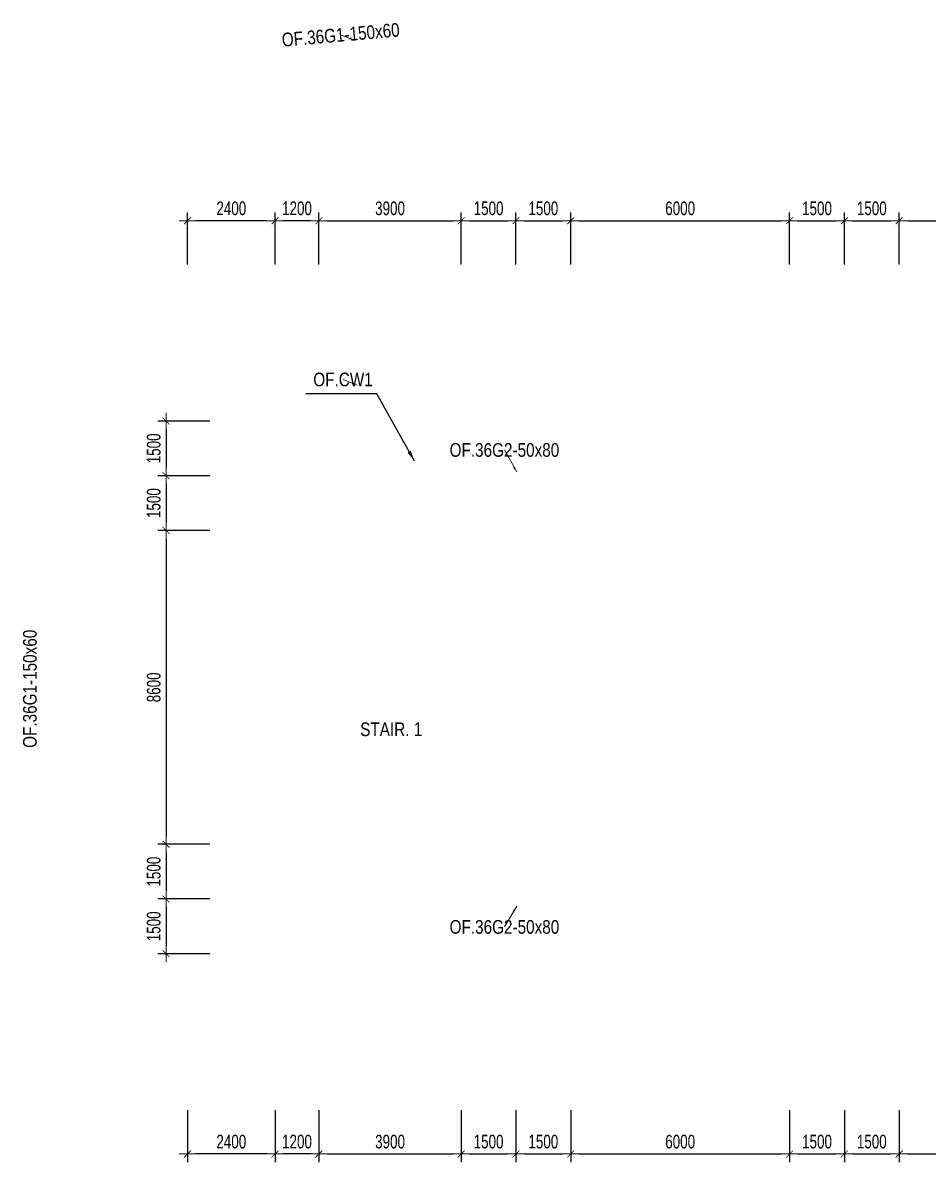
# Model space of a CAD drawing. Header units: millimetres. Extents: x -179076 to 119312, y -18667 to 180141.
# Drawn here: x 32187 to 56996, y 44986 to 76214 of the extents above; entities that cross this region are included whole.
import ezdxf
from ezdxf.enums import TextEntityAlignment as Align

# ---------------------------------------------------------------- set-up
doc = ezdxf.new("R2010")
doc.units = ezdxf.units.MM
doc.layers.get('0').update_dxf_attribs({"lineweight": 20})
doc.layers.get('Defpoints').update_dxf_attribs({"color": 151, "lineweight": 9})
for name, color, linetype, lineweight in [('NDC_S_ANNO', 7, 'Continuous', 20), ('NDC_S_DIM', 1, 'Continuous', 15), ('NDC_S_VN TEXT', 7, 'Continuous', 20)]:
    doc.layers.add(name, color=color, linetype=linetype, lineweight=lineweight)
doc.styles.add('ARIAL', font='arial.ttf', dxfattribs={"width": 0.8})
doc.styles.add('NDC_DIM', font='', dxfattribs={"width": 0.75})
doc.styles.get('NDC_DIM').set_extended_font_data('Dotum')
doc.dimstyles.new('NDC_dim_150', dxfattribs={"dimscale": 150, "dimtxt": 2.5, "dimasz": 1.5, "dimexe": 1.5, "dimexo": 2.5, "dimgap": 1, "dimtad": 1, "dimdec": 0, "dimzin": 0, "dimdsep": 46, "dimtxsty": 'NDC_DIM', "dimblk": 'DIMMARK', "dimcen": 0.09, "dimdle": 1.2, "dimclrd": 1, "dimclre": 1, "dimclrt": 3, "dimadec": 0, "dimazin": 0, "dimtfac": 1, "dimtdec": 0, "dimtix": 1, "dimtofl": 0, "dimtmove": 0, "dimatfit": 3, "dimfxl": 8, "dimfxlon": 1, "dimtolj": 1, "dimtzin": 0, "dimarcsym": 0})
doc.dimstyles.new('NDC_dim_iso', dxfattribs={"dimtxt": 2.5, "dimasz": 1, "dimexe": 1.5, "dimexo": 2.5, "dimgap": 1, "dimtad": 1, "dimdec": 0, "dimzin": 0, "dimdsep": 46, "dimtxsty": 'NDC_DIM', "dimblk": 'DIMMARK', "dimcen": 0.09, "dimdle": 1.2, "dimclrd": 1, "dimclre": 1, "dimclrt": 3, "dimadec": 0, "dimazin": 0, "dimtfac": 1, "dimtdec": 0, "dimtix": 1, "dimtofl": 0, "dimtmove": 0, "dimatfit": 3, "dimfxl": 8, "dimfxlon": 1, "dimtolj": 1, "dimtzin": 0, "dimarcsym": 0})

# ---------------------------------------------------------------- blocks, each defined once
blk = doc.blocks.new('DIMMARK')
at = {"layer": 'NDC_S_DIM', "color": 1}
blk.add_line((-1.5, 0), (1, 0), dxfattribs=at)
at = {"layer": 'NDC_S_DIM', "color": 2, "const_width": 0.1}
blk.add_lwpolyline([(-0.42, -0.42), (0.42, 0.42)], dxfattribs=at)
blk = doc.blocks.new('*D210')
at = {"layer": 'Defpoints', "color": 0, "transparency": 16777216}
for p in [(44200, 70789), (40300, 64200), (44200, 64200)]:
    blk.add_point(p, dxfattribs=at)
at = {"layer": 'NDC_S_DIM', "color": 1, "lineweight": -2, "transparency": 16777216}
for p, q in [((40300, 69589), (40300, 71014)), ((44200, 69589), (44200, 71014)), ((40525, 70789), (43975, 70789))]:
    blk.add_line(p, q, dxfattribs=at)
at = {"layer": 'NDC_S_DIM', "color": 1, "lineweight": -2, "transparency": 16777216, "xscale": 225, "yscale": 225, "zscale": 225, "rotation": 180}
blk.add_blockref('DIMMARK', (40300, 70789), dxfattribs=at)
at = {"layer": 'NDC_S_DIM', "color": 1, "lineweight": -2, "transparency": 16777216, "xscale": 225, "yscale": 225, "zscale": 225}
blk.add_blockref('DIMMARK', (44200, 70789), dxfattribs=at)
at = {"layer": 'NDC_S_DIM', "color": 3, "transparency": 16777216, "insert": (42250, 71127), "char_height": 375, "attachment_point": 5, "style": 'NDC_DIM'}
blk.add_mtext('\\A1;3900', dxfattribs=at)
blk = doc.blocks.new('*D211')
at = {"layer": 'Defpoints', "color": 0, "transparency": 16777216}
for p in [(45700, 70789), (44200, 64200), (45700, 64200)]:
    blk.add_point(p, dxfattribs=at)
at = {"layer": 'NDC_S_DIM', "color": 1, "lineweight": -2, "transparency": 16777216}
for p, q in [((44200, 69589), (44200, 71014)), ((45700, 69589), (45700, 71014)), ((44425, 70789), (45475, 70789))]:
    blk.add_line(p, q, dxfattribs=at)
at = {"layer": 'NDC_S_DIM', "color": 1, "lineweight": -2, "transparency": 16777216, "xscale": 225, "yscale": 225, "zscale": 225, "rotation": 180}
blk.add_blockref('DIMMARK', (44200, 70789), dxfattribs=at)
at = {"layer": 'NDC_S_DIM', "color": 1, "lineweight": -2, "transparency": 16777216, "xscale": 225, "yscale": 225, "zscale": 225}
blk.add_blockref('DIMMARK', (45700, 70789), dxfattribs=at)
at = {"layer": 'NDC_S_DIM', "color": 3, "transparency": 16777216, "insert": (44950, 71127), "char_height": 375, "attachment_point": 5, "style": 'NDC_DIM'}
blk.add_mtext('\\A1;1500', dxfattribs=at)
blk = doc.blocks.new('*D212')
at = {"layer": 'Defpoints', "color": 0, "transparency": 16777216}
for p in [(47200, 70789), (45700, 64200), (47200, 64200)]:
    blk.add_point(p, dxfattribs=at)
at = {"layer": 'NDC_S_DIM', "color": 1, "lineweight": -2, "transparency": 16777216}
for p, q in [((45700, 69589), (45700, 71014)), ((47200, 69589), (47200, 71014)), ((45925, 70789), (46975, 70789))]:
    blk.add_line(p, q, dxfattribs=at)
at = {"layer": 'NDC_S_DIM', "color": 1, "lineweight": -2, "transparency": 16777216, "xscale": 225, "yscale": 225, "zscale": 225, "rotation": 180}
blk.add_blockref('DIMMARK', (45700, 70789), dxfattribs=at)
at = {"layer": 'NDC_S_DIM', "color": 1, "lineweight": -2, "transparency": 16777216, "xscale": 225, "yscale": 225, "zscale": 225}
blk.add_blockref('DIMMARK', (47200, 70789), dxfattribs=at)
at = {"layer": 'NDC_S_DIM', "color": 3, "transparency": 16777216, "insert": (46450, 71127), "char_height": 375, "attachment_point": 5, "style": 'NDC_DIM'}
blk.add_mtext('\\A1;1500', dxfattribs=at)
blk = doc.blocks.new('*D213')
at = {"layer": 'Defpoints', "color": 0, "transparency": 16777216}
for p in [(53200, 70789), (47200, 64200), (53200, 64200)]:
    blk.add_point(p, dxfattribs=at)
at = {"layer": 'NDC_S_DIM', "color": 1, "lineweight": -2, "transparency": 16777216}
for p, q in [((47200, 69589), (47200, 71014)), ((53200, 69589), (53200, 71014)), ((47425, 70789), (52975, 70789))]:
    blk.add_line(p, q, dxfattribs=at)
at = {"layer": 'NDC_S_DIM', "color": 1, "lineweight": -2, "transparency": 16777216, "xscale": 225, "yscale": 225, "zscale": 225, "rotation": 180}
blk.add_blockref('DIMMARK', (47200, 70789), dxfattribs=at)
at = {"layer": 'NDC_S_DIM', "color": 1, "lineweight": -2, "transparency": 16777216, "xscale": 225, "yscale": 225, "zscale": 225}
blk.add_blockref('DIMMARK', (53200, 70789), dxfattribs=at)
at = {"layer": 'NDC_S_DIM', "color": 3, "transparency": 16777216, "insert": (50200, 71127), "char_height": 375, "attachment_point": 5, "style": 'NDC_DIM'}
blk.add_mtext('\\A1;6000', dxfattribs=at)
blk = doc.blocks.new('*D214')
at = {"layer": 'Defpoints', "color": 0, "transparency": 16777216}
for p in [(54700, 70789), (53200, 64200), (54700, 64200)]:
    blk.add_point(p, dxfattribs=at)
at = {"layer": 'NDC_S_DIM', "color": 1, "lineweight": -2, "transparency": 16777216}
for p, q in [((53200, 69589), (53200, 71014)), ((54700, 69589), (54700, 71014)), ((53425, 70789), (54475, 70789))]:
    blk.add_line(p, q, dxfattribs=at)
at = {"layer": 'NDC_S_DIM', "color": 1, "lineweight": -2, "transparency": 16777216, "xscale": 225, "yscale": 225, "zscale": 225, "rotation": 180}
blk.add_blockref('DIMMARK', (53200, 70789), dxfattribs=at)
at = {"layer": 'NDC_S_DIM', "color": 1, "lineweight": -2, "transparency": 16777216, "xscale": 225, "yscale": 225, "zscale": 225}
blk.add_blockref('DIMMARK', (54700, 70789), dxfattribs=at)
at = {"layer": 'NDC_S_DIM', "color": 3, "transparency": 16777216, "insert": (53950, 71127), "char_height": 375, "attachment_point": 5, "style": 'NDC_DIM'}
blk.add_mtext('\\A1;1500', dxfattribs=at)
blk = doc.blocks.new('*D215')
at = {"layer": 'Defpoints', "color": 0, "transparency": 16777216}
for p in [(62200, 70789), (56200, 64200), (62200, 64200)]:
    blk.add_point(p, dxfattribs=at)
at = {"layer": 'NDC_S_DIM', "color": 1, "lineweight": -2, "transparency": 16777216}
for p, q in [((56200, 69589), (56200, 71014)), ((62200, 69589), (62200, 71014)), ((56425, 70789), (61975, 70789))]:
    blk.add_line(p, q, dxfattribs=at)
at = {"layer": 'NDC_S_DIM', "color": 1, "lineweight": -2, "transparency": 16777216, "xscale": 225, "yscale": 225, "zscale": 225, "rotation": 180}
blk.add_blockref('DIMMARK', (56200, 70789), dxfattribs=at)
at = {"layer": 'NDC_S_DIM', "color": 1, "lineweight": -2, "transparency": 16777216, "xscale": 225, "yscale": 225, "zscale": 225}
blk.add_blockref('DIMMARK', (62200, 70789), dxfattribs=at)
at = {"layer": 'NDC_S_DIM', "color": 3, "transparency": 16777216, "insert": (59200, 71127), "char_height": 375, "attachment_point": 5, "style": 'NDC_DIM'}
blk.add_mtext('\\A1;6000', dxfattribs=at)
blk = doc.blocks.new('*D227')
at = {"layer": 'Defpoints', "color": 0, "transparency": 16777216}
for p in [(56200, 70789), (54700, 64200), (56200, 64200)]:
    blk.add_point(p, dxfattribs=at)
at = {"layer": 'NDC_S_DIM', "color": 1, "lineweight": -2, "transparency": 16777216}
for p, q in [((54700, 69589), (54700, 71014)), ((56200, 69589), (56200, 71014)), ((54925, 70789), (55975, 70789))]:
    blk.add_line(p, q, dxfattribs=at)
at = {"layer": 'NDC_S_DIM', "color": 1, "lineweight": -2, "transparency": 16777216, "xscale": 225, "yscale": 225, "zscale": 225, "rotation": 180}
blk.add_blockref('DIMMARK', (54700, 70789), dxfattribs=at)
at = {"layer": 'NDC_S_DIM', "color": 1, "lineweight": -2, "transparency": 16777216, "xscale": 225, "yscale": 225, "zscale": 225}
blk.add_blockref('DIMMARK', (56200, 70789), dxfattribs=at)
at = {"layer": 'NDC_S_DIM', "color": 3, "transparency": 16777216, "insert": (55450, 71127), "char_height": 375, "attachment_point": 5, "style": 'NDC_DIM'}
blk.add_mtext('\\A1;1500', dxfattribs=at)
blk = doc.blocks.new('*D239')
at = {"layer": 'Defpoints', "color": 0, "transparency": 16777216}
for p in [(40300, 51800), (44200, 51800), (44200, 45211)]:
    blk.add_point(p, dxfattribs=at)
at = {"layer": 'NDC_S_DIM', "color": 1, "lineweight": -2, "transparency": 16777216}
for p, q in [((40300, 46411), (40300, 44986)), ((44200, 46411), (44200, 44986)), ((40525, 45211), (43975, 45211))]:
    blk.add_line(p, q, dxfattribs=at)
at = {"layer": 'NDC_S_DIM', "color": 1, "lineweight": -2, "transparency": 16777216, "xscale": 225, "yscale": 225, "zscale": 225, "rotation": 180}
blk.add_blockref('DIMMARK', (40300, 45211), dxfattribs=at)
at = {"layer": 'NDC_S_DIM', "color": 1, "lineweight": -2, "transparency": 16777216, "xscale": 225, "yscale": 225, "zscale": 225}
blk.add_blockref('DIMMARK', (44200, 45211), dxfattribs=at)
at = {"layer": 'NDC_S_DIM', "color": 3, "transparency": 16777216, "insert": (42250, 45548), "char_height": 375, "attachment_point": 5, "style": 'NDC_DIM'}
blk.add_mtext('\\A1;3900', dxfattribs=at)
blk = doc.blocks.new('*D240')
at = {"layer": 'Defpoints', "color": 0, "transparency": 16777216}
for p in [(44200, 51800), (45700, 51800), (45700, 45211)]:
    blk.add_point(p, dxfattribs=at)
at = {"layer": 'NDC_S_DIM', "color": 1, "lineweight": -2, "transparency": 16777216}
for p, q in [((44200, 46411), (44200, 44986)), ((45700, 46411), (45700, 44986)), ((44425, 45211), (45475, 45211))]:
    blk.add_line(p, q, dxfattribs=at)
at = {"layer": 'NDC_S_DIM', "color": 1, "lineweight": -2, "transparency": 16777216, "xscale": 225, "yscale": 225, "zscale": 225, "rotation": 180}
blk.add_blockref('DIMMARK', (44200, 45211), dxfattribs=at)
at = {"layer": 'NDC_S_DIM', "color": 1, "lineweight": -2, "transparency": 16777216, "xscale": 225, "yscale": 225, "zscale": 225}
blk.add_blockref('DIMMARK', (45700, 45211), dxfattribs=at)
at = {"layer": 'NDC_S_DIM', "color": 3, "transparency": 16777216, "insert": (44950, 45548), "char_height": 375, "attachment_point": 5, "style": 'NDC_DIM'}
blk.add_mtext('\\A1;1500', dxfattribs=at)
blk = doc.blocks.new('*D241')
at = {"layer": 'Defpoints', "color": 0, "transparency": 16777216}
for p in [(45700, 51800), (47200, 51800), (47200, 45211)]:
    blk.add_point(p, dxfattribs=at)
at = {"layer": 'NDC_S_DIM', "color": 1, "lineweight": -2, "transparency": 16777216}
for p, q in [((45700, 46411), (45700, 44986)), ((47200, 46411), (47200, 44986)), ((45925, 45211), (46975, 45211))]:
    blk.add_line(p, q, dxfattribs=at)
at = {"layer": 'NDC_S_DIM', "color": 1, "lineweight": -2, "transparency": 16777216, "xscale": 225, "yscale": 225, "zscale": 225, "rotation": 180}
blk.add_blockref('DIMMARK', (45700, 45211), dxfattribs=at)
at = {"layer": 'NDC_S_DIM', "color": 1, "lineweight": -2, "transparency": 16777216, "xscale": 225, "yscale": 225, "zscale": 225}
blk.add_blockref('DIMMARK', (47200, 45211), dxfattribs=at)
at = {"layer": 'NDC_S_DIM', "color": 3, "transparency": 16777216, "insert": (46450, 45548), "char_height": 375, "attachment_point": 5, "style": 'NDC_DIM'}
blk.add_mtext('\\A1;1500', dxfattribs=at)
blk = doc.blocks.new('*D242')
at = {"layer": 'Defpoints', "color": 0, "transparency": 16777216}
for p in [(47200, 51800), (53200, 51800), (53200, 45211)]:
    blk.add_point(p, dxfattribs=at)
at = {"layer": 'NDC_S_DIM', "color": 1, "lineweight": -2, "transparency": 16777216}
for p, q in [((47200, 46411), (47200, 44986)), ((53200, 46411), (53200, 44986)), ((47425, 45211), (52975, 45211))]:
    blk.add_line(p, q, dxfattribs=at)
at = {"layer": 'NDC_S_DIM', "color": 1, "lineweight": -2, "transparency": 16777216, "xscale": 225, "yscale": 225, "zscale": 225, "rotation": 180}
blk.add_blockref('DIMMARK', (47200, 45211), dxfattribs=at)
at = {"layer": 'NDC_S_DIM', "color": 1, "lineweight": -2, "transparency": 16777216, "xscale": 225, "yscale": 225, "zscale": 225}
blk.add_blockref('DIMMARK', (53200, 45211), dxfattribs=at)
at = {"layer": 'NDC_S_DIM', "color": 3, "transparency": 16777216, "insert": (50200, 45548), "char_height": 375, "attachment_point": 5, "style": 'NDC_DIM'}
blk.add_mtext('\\A1;6000', dxfattribs=at)
blk = doc.blocks.new('*D243')
at = {"layer": 'Defpoints', "color": 0, "transparency": 16777216}
for p in [(53200, 51800), (54700, 51800), (54700, 45211)]:
    blk.add_point(p, dxfattribs=at)
at = {"layer": 'NDC_S_DIM', "color": 1, "lineweight": -2, "transparency": 16777216}
for p, q in [((53200, 46411), (53200, 44986)), ((54700, 46411), (54700, 44986)), ((53425, 45211), (54475, 45211))]:
    blk.add_line(p, q, dxfattribs=at)
at = {"layer": 'NDC_S_DIM', "color": 1, "lineweight": -2, "transparency": 16777216, "xscale": 225, "yscale": 225, "zscale": 225, "rotation": 180}
blk.add_blockref('DIMMARK', (53200, 45211), dxfattribs=at)
at = {"layer": 'NDC_S_DIM', "color": 1, "lineweight": -2, "transparency": 16777216, "xscale": 225, "yscale": 225, "zscale": 225}
blk.add_blockref('DIMMARK', (54700, 45211), dxfattribs=at)
at = {"layer": 'NDC_S_DIM', "color": 3, "transparency": 16777216, "insert": (53950, 45548), "char_height": 375, "attachment_point": 5, "style": 'NDC_DIM'}
blk.add_mtext('\\A1;1500', dxfattribs=at)
blk = doc.blocks.new('*D231')
at = {"layer": 'Defpoints', "color": 0, "transparency": 16777216}
for p in [(56200, 51800), (62200, 51800), (62200, 45211)]:
    blk.add_point(p, dxfattribs=at)
at = {"layer": 'NDC_S_DIM', "color": 1, "lineweight": -2, "transparency": 16777216}
for p, q in [((56200, 46411), (56200, 44986)), ((62200, 46411), (62200, 44986)), ((56425, 45211), (61975, 45211))]:
    blk.add_line(p, q, dxfattribs=at)
at = {"layer": 'NDC_S_DIM', "color": 1, "lineweight": -2, "transparency": 16777216, "xscale": 225, "yscale": 225, "zscale": 225, "rotation": 180}
blk.add_blockref('DIMMARK', (56200, 45211), dxfattribs=at)
at = {"layer": 'NDC_S_DIM', "color": 1, "lineweight": -2, "transparency": 16777216, "xscale": 225, "yscale": 225, "zscale": 225}
blk.add_blockref('DIMMARK', (62200, 45211), dxfattribs=at)
at = {"layer": 'NDC_S_DIM', "color": 3, "transparency": 16777216, "insert": (59200, 45548), "char_height": 375, "attachment_point": 5, "style": 'NDC_DIM'}
blk.add_mtext('\\A1;6000', dxfattribs=at)
blk = doc.blocks.new('*D238')
at = {"layer": 'Defpoints', "color": 0, "transparency": 16777216}
for p in [(54700, 51800), (56200, 51800), (56200, 45211)]:
    blk.add_point(p, dxfattribs=at)
at = {"layer": 'NDC_S_DIM', "color": 1, "lineweight": -2, "transparency": 16777216}
for p, q in [((54700, 46411), (54700, 44986)), ((56200, 46411), (56200, 44986)), ((54925, 45211), (55975, 45211))]:
    blk.add_line(p, q, dxfattribs=at)
at = {"layer": 'NDC_S_DIM', "color": 1, "lineweight": -2, "transparency": 16777216, "xscale": 225, "yscale": 225, "zscale": 225, "rotation": 180}
blk.add_blockref('DIMMARK', (54700, 45211), dxfattribs=at)
at = {"layer": 'NDC_S_DIM', "color": 1, "lineweight": -2, "transparency": 16777216, "xscale": 225, "yscale": 225, "zscale": 225}
blk.add_blockref('DIMMARK', (56200, 45211), dxfattribs=at)
at = {"layer": 'NDC_S_DIM', "color": 3, "transparency": 16777216, "insert": (55450, 45548), "char_height": 375, "attachment_point": 5, "style": 'NDC_DIM'}
blk.add_mtext('\\A1;1500', dxfattribs=at)
blk = doc.blocks.new('*D244')
at = {"layer": 'Defpoints', "color": 0, "transparency": 16777216}
for p in [(39700, 65300), (36112, 63800), (39700, 63800)]:
    blk.add_point(p, dxfattribs=at)
at = {"layer": 'NDC_S_DIM', "color": 1, "lineweight": -2, "transparency": 16777216}
for p, q in [((37312, 65300), (35887, 65300)), ((36112, 65075), (36112, 64025)), ((37312, 63800), (35887, 63800))]:
    blk.add_line(p, q, dxfattribs=at)
at = {"layer": 'NDC_S_DIM', "color": 1, "lineweight": -2, "transparency": 16777216, "xscale": 225, "yscale": 225, "zscale": 225}
for p, rotation in [((36112, 65300), 90), ((36112, 63800), 270)]:
    blk.add_blockref('DIMMARK', p, dxfattribs=dict(at, rotation=rotation))
at = {"layer": 'NDC_S_DIM', "color": 3, "transparency": 16777216, "insert": (35775, 64550), "char_height": 375, "attachment_point": 5, "rotation": 90, "style": 'NDC_DIM'}
blk.add_mtext('\\A1;1500', dxfattribs=at)
blk = doc.blocks.new('*D245')
at = {"layer": 'Defpoints', "color": 0, "transparency": 16777216}
for p in [(39700, 63800), (36112, 62300), (39700, 62300)]:
    blk.add_point(p, dxfattribs=at)
at = {"layer": 'NDC_S_DIM', "color": 1, "lineweight": -2, "transparency": 16777216}
for p, q in [((37312, 63800), (35887, 63800)), ((36112, 63575), (36112, 62525)), ((37312, 62300), (35887, 62300))]:
    blk.add_line(p, q, dxfattribs=at)
at = {"layer": 'NDC_S_DIM', "color": 1, "lineweight": -2, "transparency": 16777216, "xscale": 225, "yscale": 225, "zscale": 225}
for p, rotation in [((36112, 63800), 90), ((36112, 62300), 270)]:
    blk.add_blockref('DIMMARK', p, dxfattribs=dict(at, rotation=rotation))
at = {"layer": 'NDC_S_DIM', "color": 3, "transparency": 16777216, "insert": (35775, 63050), "char_height": 375, "attachment_point": 5, "rotation": 90, "style": 'NDC_DIM'}
blk.add_mtext('\\A1;1500', dxfattribs=at)
blk = doc.blocks.new('*D246')
at = {"layer": 'Defpoints', "color": 0, "transparency": 16777216}
for p in [(39700, 62300), (36112, 53700), (39700, 53700)]:
    blk.add_point(p, dxfattribs=at)
at = {"layer": 'NDC_S_DIM', "color": 1, "lineweight": -2, "transparency": 16777216}
for p, q in [((37312, 62300), (35887, 62300)), ((36112, 62075), (36112, 53925)), ((37312, 53700), (35887, 53700))]:
    blk.add_line(p, q, dxfattribs=at)
at = {"layer": 'NDC_S_DIM', "color": 1, "lineweight": -2, "transparency": 16777216, "xscale": 225, "yscale": 225, "zscale": 225}
for p, rotation in [((36112, 62300), 90), ((36112, 53700), 270)]:
    blk.add_blockref('DIMMARK', p, dxfattribs=dict(at, rotation=rotation))
at = {"layer": 'NDC_S_DIM', "color": 3, "transparency": 16777216, "insert": (35775, 58000), "char_height": 375, "attachment_point": 5, "rotation": 90, "style": 'NDC_DIM'}
blk.add_mtext('\\A1;8600', dxfattribs=at)
blk = doc.blocks.new('*D247')
at = {"layer": 'Defpoints', "color": 0, "transparency": 16777216}
for p in [(39700, 53700), (36112, 52200), (39700, 52200)]:
    blk.add_point(p, dxfattribs=at)
at = {"layer": 'NDC_S_DIM', "color": 1, "lineweight": -2, "transparency": 16777216}
for p, q in [((37312, 53700), (35887, 53700)), ((36112, 53475), (36112, 52425)), ((37312, 52200), (35887, 52200))]:
    blk.add_line(p, q, dxfattribs=at)
at = {"layer": 'NDC_S_DIM', "color": 1, "lineweight": -2, "transparency": 16777216, "xscale": 225, "yscale": 225, "zscale": 225}
for p, rotation in [((36112, 53700), 90), ((36112, 52200), 270)]:
    blk.add_blockref('DIMMARK', p, dxfattribs=dict(at, rotation=rotation))
at = {"layer": 'NDC_S_DIM', "color": 3, "transparency": 16777216, "insert": (35775, 52950), "char_height": 375, "attachment_point": 5, "rotation": 90, "style": 'NDC_DIM'}
blk.add_mtext('\\A1;1500', dxfattribs=at)
blk = doc.blocks.new('*D248')
at = {"layer": 'Defpoints', "color": 0, "transparency": 16777216}
for p in [(39700, 52200), (36112, 50700), (39700, 50700)]:
    blk.add_point(p, dxfattribs=at)
at = {"layer": 'NDC_S_DIM', "color": 1, "lineweight": -2, "transparency": 16777216}
for p, q in [((37312, 52200), (35887, 52200)), ((36112, 51975), (36112, 50925)), ((37312, 50700), (35887, 50700))]:
    blk.add_line(p, q, dxfattribs=at)
at = {"layer": 'NDC_S_DIM', "color": 1, "lineweight": -2, "transparency": 16777216, "xscale": 225, "yscale": 225, "zscale": 225}
for p, rotation in [((36112, 52200), 90), ((36112, 50700), 270)]:
    blk.add_blockref('DIMMARK', p, dxfattribs=dict(at, rotation=rotation))
at = {"layer": 'NDC_S_DIM', "color": 3, "transparency": 16777216, "insert": (35775, 51450), "char_height": 375, "attachment_point": 5, "rotation": 90, "style": 'NDC_DIM'}
blk.add_mtext('\\A1;1500', dxfattribs=at)
blk = doc.blocks.new('*D251')
at = {"layer": 'Defpoints', "color": 0, "transparency": 16777216}
for p in [(39100, 53700), (36700, 52658), (36700, 45211)]:
    blk.add_point(p, dxfattribs=at)
at = {"layer": 'NDC_S_DIM', "color": 1, "lineweight": -2, "transparency": 16777216}
for p, q in [((36700, 46411), (36700, 44986)), ((39100, 46411), (39100, 44986)), ((38875, 45211), (36925, 45211))]:
    blk.add_line(p, q, dxfattribs=at)
at = {"layer": 'NDC_S_DIM', "color": 1, "lineweight": -2, "transparency": 16777216, "xscale": 225, "yscale": 225, "zscale": 225, "rotation": 180}
blk.add_blockref('DIMMARK', (36700, 45211), dxfattribs=at)
at = {"layer": 'NDC_S_DIM', "color": 1, "lineweight": -2, "transparency": 16777216, "xscale": 225, "yscale": 225, "zscale": 225}
blk.add_blockref('DIMMARK', (39100, 45211), dxfattribs=at)
at = {"layer": 'NDC_S_DIM', "color": 3, "transparency": 16777216, "insert": (37900, 45548), "char_height": 375, "attachment_point": 5, "style": 'NDC_DIM'}
blk.add_mtext('\\A1;2400', dxfattribs=at)
blk = doc.blocks.new('*D252')
at = {"layer": 'Defpoints', "color": 0, "transparency": 16777216}
for p in [(39100, 53700), (40300, 51800), (39100, 45211)]:
    blk.add_point(p, dxfattribs=at)
at = {"layer": 'NDC_S_DIM', "color": 1, "lineweight": -2, "transparency": 16777216}
for p, q in [((39100, 46411), (39100, 44986)), ((40300, 46411), (40300, 44986)), ((40075, 45211), (39325, 45211))]:
    blk.add_line(p, q, dxfattribs=at)
at = {"layer": 'NDC_S_DIM', "color": 1, "lineweight": -2, "transparency": 16777216, "xscale": 225, "yscale": 225, "zscale": 225, "rotation": 180}
blk.add_blockref('DIMMARK', (39100, 45211), dxfattribs=at)
at = {"layer": 'NDC_S_DIM', "color": 1, "lineweight": -2, "transparency": 16777216, "xscale": 225, "yscale": 225, "zscale": 225}
blk.add_blockref('DIMMARK', (40300, 45211), dxfattribs=at)
at = {"layer": 'NDC_S_DIM', "color": 3, "transparency": 16777216, "insert": (39700, 45548), "char_height": 375, "attachment_point": 5, "style": 'NDC_DIM'}
blk.add_mtext('\\A1;1200', dxfattribs=at)
blk = doc.blocks.new('*D253')
at = {"layer": 'Defpoints', "color": 0, "transparency": 16777216}
for p in [(39100, 70789), (40300, 64200), (39100, 62300)]:
    blk.add_point(p, dxfattribs=at)
at = {"layer": 'NDC_S_DIM', "color": 1, "lineweight": -2, "transparency": 16777216}
for p, q in [((39100, 69589), (39100, 71014)), ((40300, 69589), (40300, 71014)), ((40075, 70789), (39325, 70789))]:
    blk.add_line(p, q, dxfattribs=at)
at = {"layer": 'NDC_S_DIM', "color": 1, "lineweight": -2, "transparency": 16777216, "xscale": 225, "yscale": 225, "zscale": 225, "rotation": 180}
blk.add_blockref('DIMMARK', (39100, 70789), dxfattribs=at)
at = {"layer": 'NDC_S_DIM', "color": 1, "lineweight": -2, "transparency": 16777216, "xscale": 225, "yscale": 225, "zscale": 225}
blk.add_blockref('DIMMARK', (40300, 70789), dxfattribs=at)
at = {"layer": 'NDC_S_DIM', "color": 3, "transparency": 16777216, "insert": (39700, 71127), "char_height": 375, "attachment_point": 5, "style": 'NDC_DIM'}
blk.add_mtext('\\A1;1200', dxfattribs=at)
blk = doc.blocks.new('*D259')
at = {"layer": 'Defpoints', "color": 0, "transparency": 16777216}
for p in [(36700, 70789), (36700, 65861), (39100, 62300)]:
    blk.add_point(p, dxfattribs=at)
at = {"layer": 'NDC_S_DIM', "color": 1, "lineweight": -2, "transparency": 16777216}
for p, q in [((36700, 69589), (36700, 71014)), ((39100, 69589), (39100, 71014)), ((38875, 70789), (36925, 70789))]:
    blk.add_line(p, q, dxfattribs=at)
at = {"layer": 'NDC_S_DIM', "color": 1, "lineweight": -2, "transparency": 16777216, "xscale": 225, "yscale": 225, "zscale": 225, "rotation": 180}
blk.add_blockref('DIMMARK', (36700, 70789), dxfattribs=at)
at = {"layer": 'NDC_S_DIM', "color": 1, "lineweight": -2, "transparency": 16777216, "xscale": 225, "yscale": 225, "zscale": 225}
blk.add_blockref('DIMMARK', (39100, 70789), dxfattribs=at)
at = {"layer": 'NDC_S_DIM', "color": 3, "transparency": 16777216, "insert": (37900, 71127), "char_height": 375, "attachment_point": 5, "style": 'NDC_DIM'}
blk.add_mtext('\\A1;2400', dxfattribs=at)
blk = doc.blocks.new('*U228')
at = {"layer": 'NDC_S_ANNO', "ltscale": 0.8, "style": 'ARIAL', "width": 0.8}
blk.add_attdef('TEN', text='', height=2.5, dxfattribs=at).set_placement((-2.58, 1.03), align=Align.MIDDLE_CENTER)
at = {"layer": 'NDC_S_ANNO', "ltscale": 0.8, "style": 'ARIAL', "width": 0.8, "flags": 1}
blk.add_attdef('CHU_THICH', text='', height=2.5, dxfattribs=at).set_placement((0, 0), align=Align.MIDDLE_CENTER)
at = {"layer": 'Defpoints'}
blk.add_leader([(0, 0), (-2.58, 1.03)], dimstyle='NDC_dim_iso', override={"dimgap": 0.625, "dimtad": 0}, dxfattribs=at)
blk = doc.blocks.new('*U255')
at = {"layer": 'NDC_S_ANNO', "ltscale": 0.8, "style": 'ARIAL', "width": 0.8}
blk.add_attdef('TEN', text='', height=2.5, dxfattribs=at).set_placement((-2.24, 4.02), align=Align.MIDDLE_CENTER)
at = {"layer": 'NDC_S_ANNO', "ltscale": 0.8, "style": 'ARIAL', "width": 0.8, "flags": 1}
blk.add_attdef('CHU_THICH', text='', height=2.5, dxfattribs=at).set_placement((0, 0), align=Align.MIDDLE_CENTER)
at = {"layer": 'Defpoints'}
blk.add_leader([(0, 0), (-2.24, 4.02)], dimstyle='NDC_dim_iso', override={"dimgap": 0.625, "dimtad": 0}, dxfattribs=at)
blk = doc.blocks.new('*U256')
at = {"layer": 'NDC_S_ANNO', "ltscale": 0.8, "style": 'ARIAL', "width": 0.8, "flags": 1}
blk.add_attdef('CHU_THICH', text='', height=2.5, dxfattribs=at).set_placement((0, 0), align=Align.MIDDLE_CENTER)
at = {"layer": 'NDC_S_ANNO', "ltscale": 0.8, "style": 'ARIAL', "width": 0.8}
blk.add_attdef('TEN', text='', height=2.5, dxfattribs=at).set_placement((-2.24, -3.79), align=Align.MIDDLE_CENTER)
at = {"layer": 'Defpoints'}
blk.add_leader([(0, 0), (-2.24, -3.79)], dimstyle='NDC_dim_iso', override={"dimgap": 0.625, "dimtad": 0}, dxfattribs=at)

msp = doc.modelspace()

# ---------------------------------------------------------------- block references
at = {"layer": 'NDC_S_VN TEXT'}
ref = msp.add_blockref('*U228', (41283.7, 75731.5), dxfattribs=dict(at, xscale=150, yscale=150, zscale=150))
ref.add_attrib('TEN', 'OF.36G1-150x60', dxfattribs={"layer": 'NDC_S_ANNO', "ltscale": 0.8, "height": 375, "rotation": 5.01972, "style": 'ARIAL', "width": 0.8}).set_placement((40897, 75885.5), align=Align.MIDDLE_CENTER)
at = {"layer": 'NDC_S_VN TEXT', "xscale": 150, "yscale": 150, "zscale": 150}
for name, p, values in [('*U228', (41348.3, 66283.8), {'TEN': 'OF.CW1'}), ('*U255', (45720.1, 63903.4), {'TEN': 'OF.36G2-50x80'}), ('*U256', (45720.1, 52003.4), {'TEN': 'OF.36G2-50x80'})]:
    msp.add_blockref(name, p, dxfattribs=at).add_auto_attribs(values)

# ---------------------------------------------------------------- texts
at = {"layer": 'NDC_S_ANNO', "style": 'ARIAL', "width": 0.8}
for s, rotation, p in [('OF.36G1-150x60', 89.99015, (32379.9, 57960.1)), ('STAIR. 1', 0.04053, (42282.2, 56850.7))]:
    msp.add_text(s, height=375, rotation=rotation, dxfattribs=at).set_placement(p, align=Align.MIDDLE_CENTER)

# ---------------------------------------------------------------- dimensions: what is measured, and where the dimension line sits
at = {"layer": 'NDC_S_DIM'}
for base, p1, p2, picture, middle in [((36700, 70789.3), (39100, 62300), (36700, 65861.2), '*D259', (37900, 71127)), ((44200, 70789.3), (40300, 64200), (44200, 64200), '*D210', (42250, 71127)), ((45700, 70789.3), (44200, 64200), (45700, 64200), '*D211', (44950, 71127)), ((47200, 70789.3), (45700, 64200), (47200, 64200), '*D212', (46450, 71127)), ((53200, 70789.3), (47200, 64200), (53200, 64200), '*D213', (50200, 71127)), ((54700, 70789.3), (53200, 64200), (54700, 64200), '*D214', (53950, 71127)), ((56200, 70789.3), (54700, 64200), (56200, 64200), '*D227', (55450, 71127)), ((62200, 70789.3), (56200, 64200), (62200, 64200), '*D215', (59200, 71127)), ((44200, 45210.7), (40300, 51800), (44200, 51800), '*D239', (42250, 45548.5)), ((45700, 45210.7), (44200, 51800), (45700, 51800), '*D240', (44950, 45548.5)), ((47200, 45210.7), (45700, 51800), (47200, 51800), '*D241', (46450, 45548.5)), ((53200, 45210.7), (47200, 51800), (53200, 51800), '*D242', (50200, 45548.5)), ((54700, 45210.7), (53200, 51800), (54700, 51800), '*D243', (53950, 45548.5)), ((56200, 45210.7), (54700, 51800), (56200, 51800), '*D238', (55450, 45548.5)), ((62200, 45210.7), (56200, 51800), (62200, 51800), '*D231', (59200, 45548.5))]:
    dim = msp.add_linear_dim(base=base, p1=p1, p2=p2, dimstyle='NDC_dim_150', override={"dimtmove": 1}, dxfattribs=at)
    dim.commit()
    dim.dimension.update_dxf_attribs({"geometry": picture, "text_midpoint": middle})
for base, p1, p2, picture, middle in [((39100, 70789.3), (40300, 64200), (39100, 62300), '*D253', (39700, 71127)), ((36700, 45210.7), (39100, 53700), (36700, 52658.3), '*D251', (37900, 45548.5)), ((39100, 45210.7), (40300, 51800), (39100, 53700), '*D252', (39700, 45548.5))]:
    dim = msp.add_linear_dim(base=base, p1=p1, p2=p2, dimstyle='NDC_dim_150', dxfattribs=at)
    dim.commit()
    dim.dimension.update_dxf_attribs({"geometry": picture, "text_midpoint": middle})
dim = msp.add_linear_dim(base=(36112.4, 63800), p1=(39700, 65300), p2=(39700, 63800), angle=90, dimstyle='NDC_dim_150', dxfattribs=at)
dim.commit()
dim.dimension.update_dxf_attribs({"geometry": '*D244', "text_midpoint": (35774.7, 64550)})
for base, p1, p2, picture, middle in [((36112.4, 62300), (39700, 63800), (39700, 62300), '*D245', (35774.7, 63050)), ((36112.4, 53700), (39700, 62300), (39700, 53700), '*D246', (35774.7, 58000)), ((36112.4, 52200), (39700, 53700), (39700, 52200), '*D247', (35774.7, 52950)), ((36112.4, 50700), (39700, 52200), (39700, 50700), '*D248', (35774.7, 51450))]:
    dim = msp.add_linear_dim(base=base, p1=p1, p2=p2, angle=90, dimstyle='NDC_dim_150', override={"dimtmove": 1}, dxfattribs=at)
    dim.commit()
    dim.dimension.update_dxf_attribs({"geometry": picture, "text_midpoint": middle})

# ---------------------------------------------------------------- leaders
msp.add_leader([(42918.9, 64200), (41892.3, 66044.9), (39942.6, 66044.9)], dimstyle='NDC_dim_150', override={"dimasz": 2, "dimgap": 1, "dimtad": 0})

doc.saveas('drawing.dxf')
